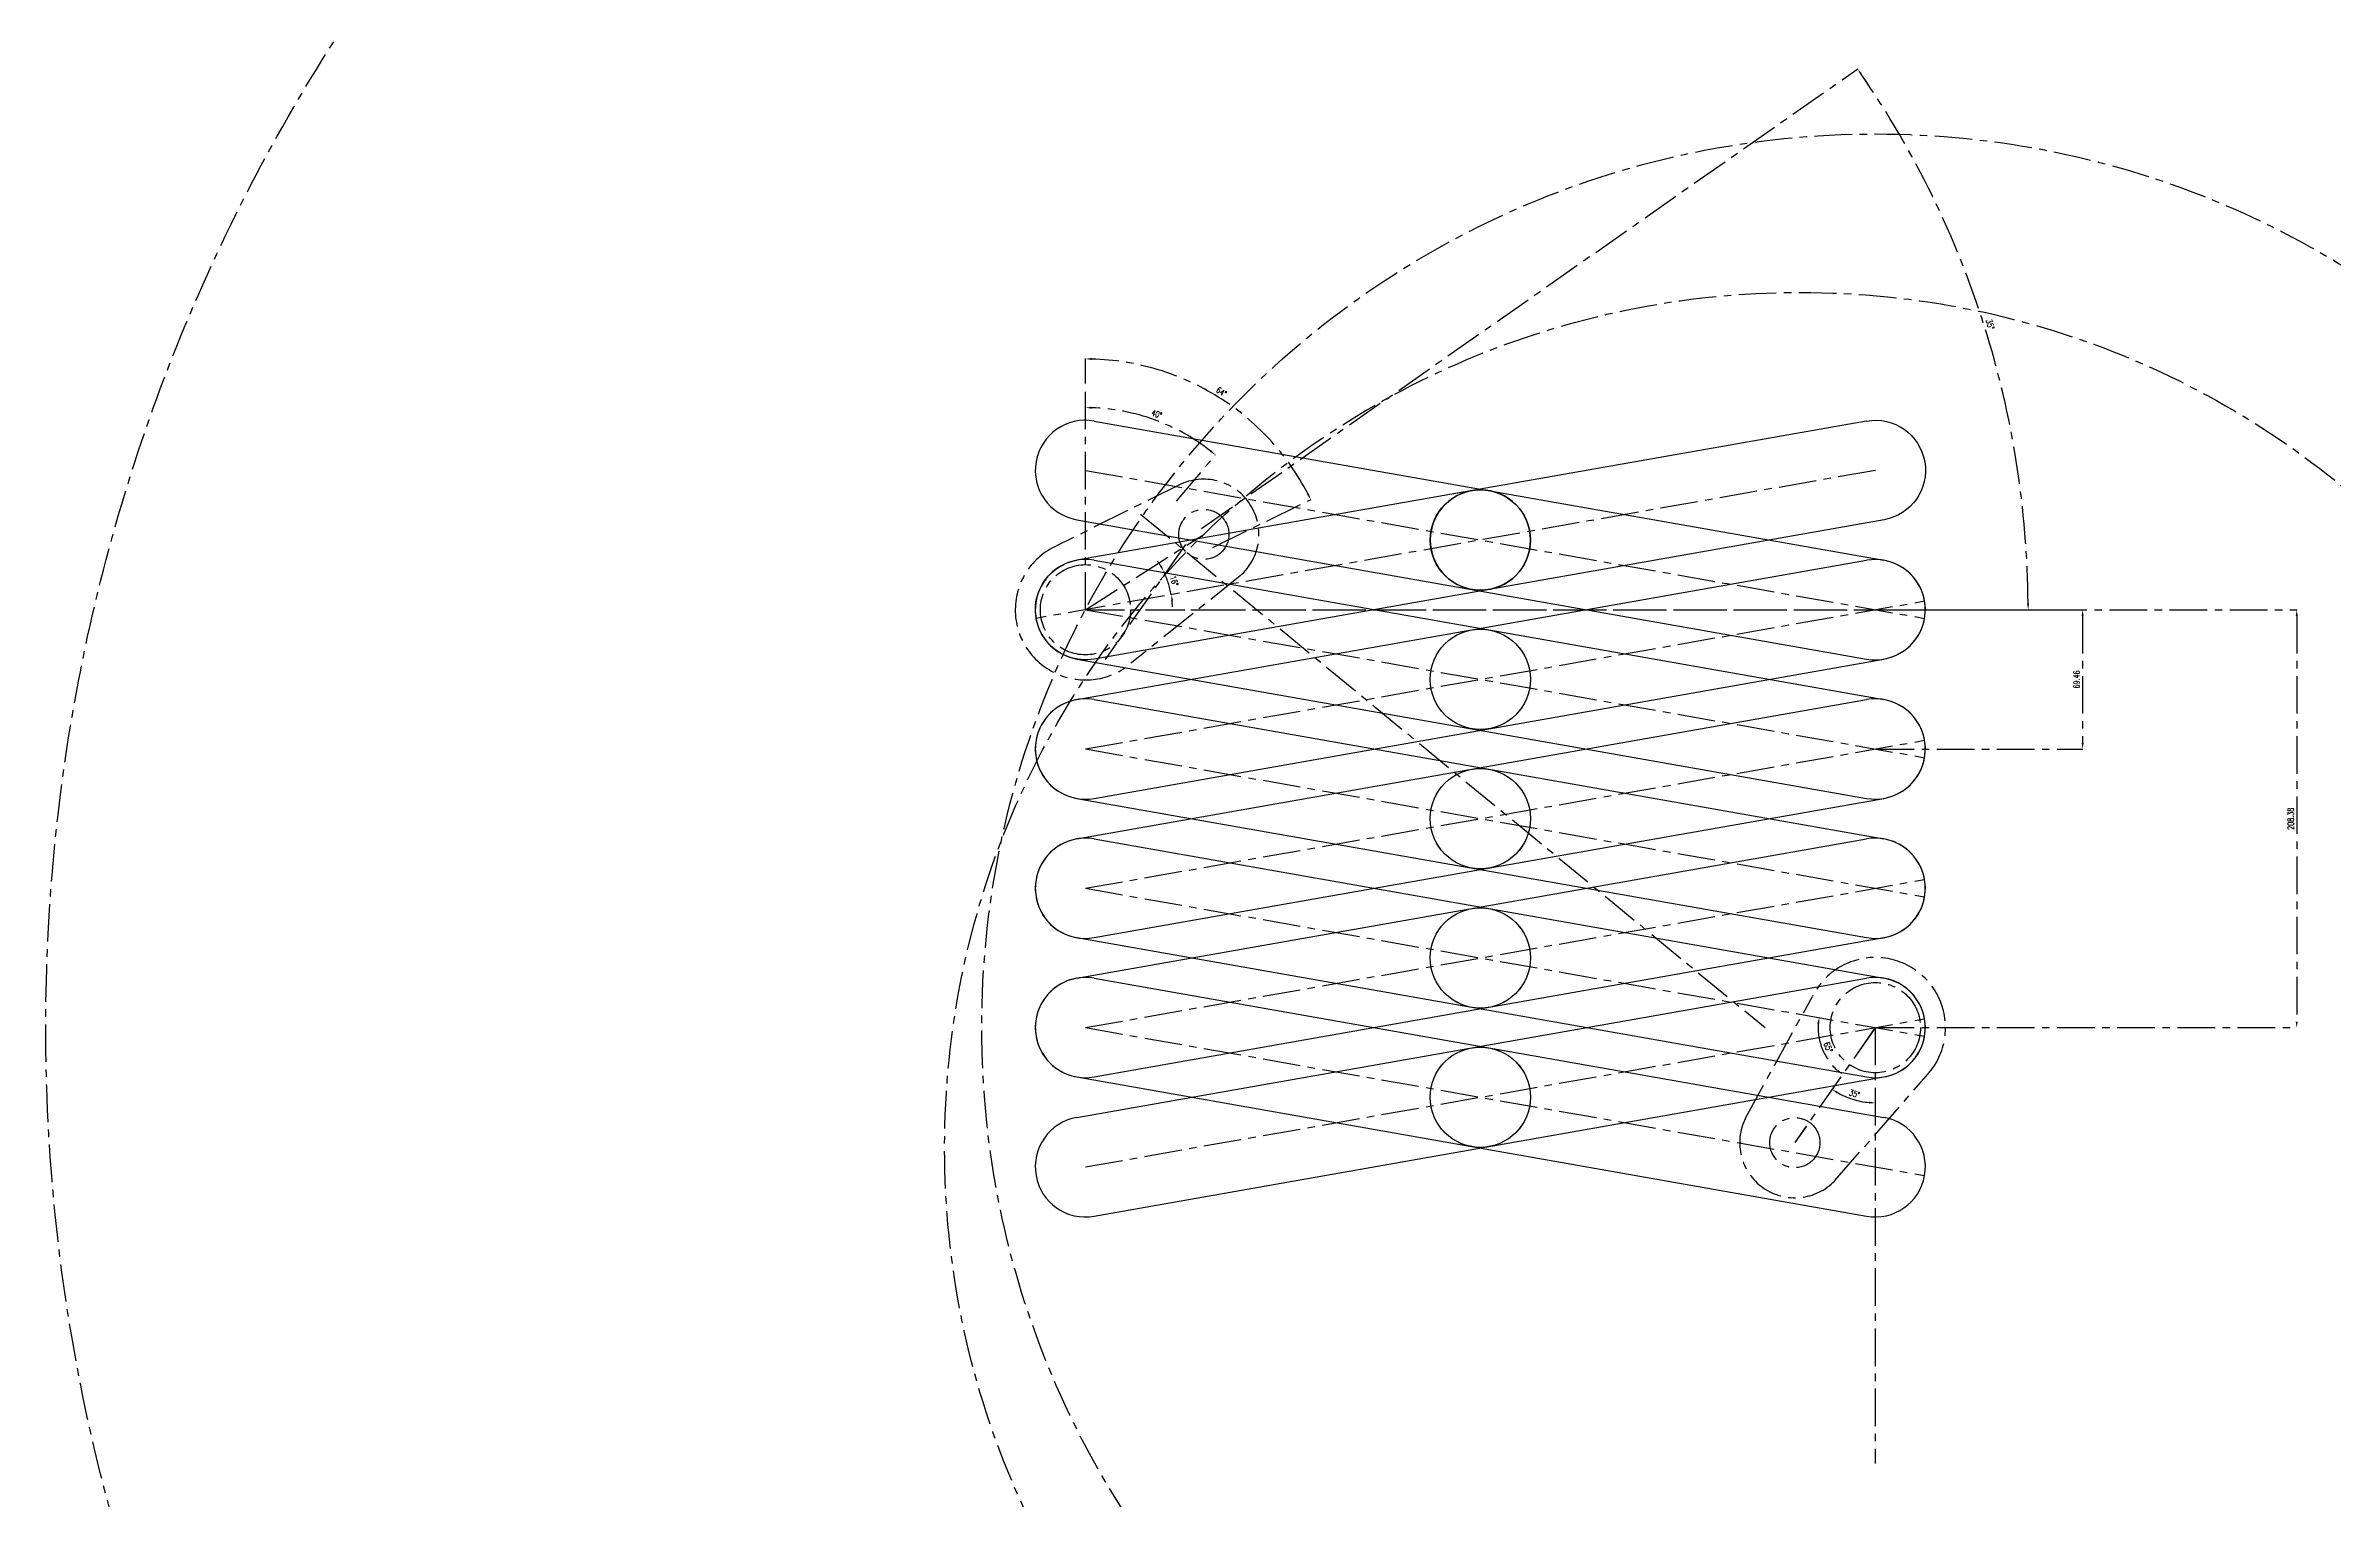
# Model space of a CAD drawing. Extents: x 2001 to 8872, y 8514 to 11880.
# Drawn here: x 5577 to 6718, y 10732 to 11457 of the extents above; entities that cross this region are included whole.
import ezdxf

# ---------------------------------------------------------------- set-up
doc = ezdxf.new("R2010")
doc.units = 0
doc.header["$LTSCALE"] = 15
doc.header["$MEASUREMENT"] = 0
doc.linetypes.add('CENTER', pattern=[2, 1.25, -0.25, 0.25, -0.25])
doc.styles.add('ROSWHS', font='romans', dxfattribs={"width": 0.7, "height": 3, "bigfont": 'whs'})
doc.dimstyles.new('ROSWHS', dxfattribs={"dimtxt": 3, "dimasz": 0.18, "dimexe": 0.18, "dimexo": 0.65, "dimgap": 1.5, "dimtad": 1, "dimdec": 4, "dimdsep": 46, "dimtxsty": 'ROSWHS', "dimcen": 0.09, "dimclrd": 2, "dimclre": 2, "dimadec": 0, "dimazin": 0, "dimtfac": 1, "dimtdec": 4, "dimtmove": 0, "dimatfit": 3, "dimfxl": 1, "dimtolj": 1, "dimtzin": 0, "dimarcsym": 0})

# ---------------------------------------------------------------- blocks, each defined once
blk = doc.blocks.new('dsfsdfs')
for p, q in [((911.9, 193.3), (1311.9, 193.3)), ((911.9, 143.3), (1311.9, 143.3))]:
    blk.add_line(p, q)
at = {"color": 1, "linetype": 'CENTER'}
blk.add_line((911.9, 168.3), (1336.9, 168.3), dxfattribs=at)
blk.add_circle((1111.9, 168.3), 25)
for centre, start, end in [((911.9, 168.3), 90, 270), ((1311.9, 168.3), 270, 90)]:
    blk.add_arc(centre, 25, start, end)
blk = doc.blocks.new('sadsadas')
at = {"color": 5, "linetype": 'CENTER'}
for p, q in [((5689.1, 343.2), (5757.9, 350.6)), ((5763.2, 316), (5693.2, 316)), ((5689.1, 288.8), (5757.9, 281.4))]:
    blk.add_line(p, q, dxfattribs=at)
for centre, radius in [((5763.2, 316), 22.5), ((5693.2, 316), 12.5)]:
    blk.add_circle(centre, radius, dxfattribs=at)
for centre, radius, start, end in [((5693.2, 316), 27.5, 98.6269, 261.3731), ((5763.2, 316), 35, 261.3731, 98.6269)]:
    blk.add_arc(centre, radius, start, end, dxfattribs=at)
blk = doc.blocks.new('*D411')
at = {"color": 2, "linetype": 'CENTER', "lineweight": -2, "transparency": 16777216}
for start, end in [(30.0176, 33.9745), (10, 26.0608), (2.0863, 6.0432)]:
    blk.add_arc((6095.5, 11175.5), 43.4, start, end, dxfattribs=at)
at = {"color": 2, "linetype": 'CENTER', "transparency": 16777216}
for points in [[(6133.5, 11197.5), (6132.7, 11197), (6134.5, 11194.6)], [(6138.2, 11180), (6139.2, 11180.2), (6138.3, 11183.1)]]:
    blk.add_solid(points, dxfattribs=at)
at = {"layer": 'Defpoints', "color": 0, "linetype": 'CENTER', "transparency": 16777216}
for p in [(6514, 11249.3), (6158.4, 11206.3), (6137.4, 11187), (6095.5, 11175.5), (6095.5, 11175.5)]:
    blk.add_point(p, dxfattribs=at)
at = {"color": 0, "linetype": 'CENTER', "transparency": 16777216, "insert": (6139.7, 11189.9), "char_height": 3, "attachment_point": 5, "rotation": 288.0304, "style": 'ROSWHS'}
blk.add_mtext('\\A1;16°', dxfattribs=at)
blk = doc.blocks.new('*D412')
at = {"color": 2, "linetype": 'CENTER', "lineweight": -2, "transparency": 16777216}
blk.add_arc((6489.4, 10967.2), 28.5, 176.0386, 228.9614, dxfattribs=at)
at = {"color": 2, "linetype": 'CENTER', "transparency": 16777216}
for points in [[(6460.5, 10969.2), (6461.5, 10969.1), (6461.4, 10972.1)], [(6471, 10946.1), (6470.4, 10945.3), (6473.1, 10943.8)]]:
    blk.add_solid(points, dxfattribs=at)
at = {"layer": 'Defpoints', "color": 0, "linetype": 'CENTER', "transparency": 16777216}
for p in [(6095.5, 11036.6), (6461.5, 10961.4), (6489.4, 10967.2), (6514, 10962.8), (6449.3, 10909.8)]:
    blk.add_point(p, dxfattribs=at)
at = {"color": 0, "linetype": 'CENTER', "transparency": 16777216, "insert": (6465.9, 10957.4), "char_height": 3, "attachment_point": 5, "rotation": 292.5, "style": 'ROSWHS'}
blk.add_mtext('\\A1;65°', dxfattribs=at)
blk = doc.blocks.new('*D413')
at = {"color": 2, "linetype": 'CENTER', "lineweight": -2, "transparency": 16777216}
blk.add_arc((6489.4, 10967.2), 37.5, 239.5818, 265.4182, dxfattribs=at)
at = {"color": 2, "linetype": 'CENTER', "transparency": 16777216}
for points in [[(6470.1, 10934.4), (6470.7, 10935.2), (6467.9, 10936.4)], [(6486.4, 10930.3), (6486.4, 10929.3), (6489.4, 10929.6)]]:
    blk.add_solid(points, dxfattribs=at)
at = {"layer": 'Defpoints', "color": 0, "linetype": 'CENTER', "transparency": 16777216}
for p in [(6489.4, 10967.2), (6489.4, 10967.2), (6474.5, 10932.7), (6449.3, 10909.8), (6489.4, 10749.8)]:
    blk.add_point(p, dxfattribs=at)
at = {"color": 0, "linetype": 'CENTER', "transparency": 16777216, "insert": (6479, 10934.2), "char_height": 3, "attachment_point": 5, "rotation": 342.5, "style": 'ROSWHS'}
blk.add_mtext('\\A1;35°', dxfattribs=at)
blk = doc.blocks.new('*D414')
at = {"color": 2, "linetype": 'CENTER', "lineweight": -2, "transparency": 16777216}
for p, q in [((6095.5, 11288.4), (6095.5, 11300.8)), ((6159, 11206.6), (6208, 11230.6))]:
    blk.add_line(p, q, dxfattribs=at)
blk.add_arc((6095.5, 11175.5), 125.1, 27.4353, 88.6255, dxfattribs=at)
at = {"color": 2, "linetype": 'CENTER', "transparency": 16777216}
for points in [[(6098.5, 11300.1), (6098.5, 11301.1), (6095.5, 11300.6)], [(6206.9, 11233.4), (6206, 11232.9), (6207.8, 11230.5)]]:
    blk.add_solid(points, dxfattribs=at)
at = {"layer": 'Defpoints', "color": 0, "linetype": 'CENTER', "transparency": 16777216}
for p in [(6095.5, 11287.7), (6180.2, 11267.6), (6158.4, 11206.3), (6095.5, 11175.5), (6095.5, 11175.5)]:
    blk.add_point(p, dxfattribs=at)
at = {"color": 0, "linetype": 'CENTER', "transparency": 16777216, "insert": (6163.3, 11284.2), "char_height": 3, "attachment_point": 5, "rotation": 328.0304, "style": 'ROSWHS'}
blk.add_mtext('\\A1;64°', dxfattribs=at)
blk = doc.blocks.new('*D415')
at = {"color": 2, "linetype": 'CENTER', "lineweight": -2, "transparency": 16777216}
blk.add_line((6140.9, 11229.7), (6160.4, 11252.9), dxfattribs=at)
blk.add_arc((6095.5, 11175.5), 100.8, 51.7051, 88.2949, dxfattribs=at)
at = {"color": 2, "linetype": 'CENTER', "transparency": 16777216}
for points in [[(6098.5, 11275.8), (6098.5, 11276.8), (6095.5, 11276.3)], [(6158.3, 11255), (6157.6, 11254.3), (6160.3, 11252.8)]]:
    blk.add_solid(points, dxfattribs=at)
at = {"layer": 'Defpoints', "color": 0, "linetype": 'CENTER', "transparency": 16777216}
for p in [(6095.5, 11287.7), (6140.7, 11265.6), (6140.5, 11229.2), (6095.5, 11175.5), (6095.5, 11175.5)]:
    blk.add_point(p, dxfattribs=at)
at = {"color": 0, "linetype": 'CENTER', "transparency": 16777216, "insert": (6131, 11273.1), "char_height": 3, "attachment_point": 5, "rotation": 340, "style": 'ROSWHS'}
blk.add_mtext('\\A1;40°', dxfattribs=at)
blk = doc.blocks.new('*D416')
at = {"color": 2, "linetype": 'CENTER', "lineweight": -2, "transparency": 16777216}
for p, q in [((6153.4, 11216.1), (6480.7, 11445.3)), ((6149.1, 11175.5), (6565.8, 11175.5))]:
    blk.add_line(p, q, dxfattribs=at)
blk.add_arc((6095.5, 11175.5), 470.1, 0.3656, 34.6344, dxfattribs=at)
at = {"color": 2, "linetype": 'CENTER', "transparency": 16777216}
for points in [[(6481.9, 11442.4), (6482.7, 11443), (6480.6, 11445.2)], [(6566.1, 11178.5), (6565.1, 11178.5), (6565.6, 11175.5)]]:
    blk.add_solid(points, dxfattribs=at)
at = {"layer": 'Defpoints', "color": 0, "linetype": 'CENTER', "transparency": 16777216}
for p in [(6555.9, 11270.6), (6152.8, 11215.7), (6095.5, 11175.5), (6095.5, 11175.5), (6148.4, 11175.5)]:
    blk.add_point(p, dxfattribs=at)
at = {"color": 0, "linetype": 'CENTER', "transparency": 16777216, "insert": (6546.7, 11317.8), "char_height": 3, "attachment_point": 5, "rotation": 287.5, "style": 'ROSWHS'}
blk.add_mtext('\\A1;35°', dxfattribs=at)
blk = doc.blocks.new('*D417')
at = {"color": 2, "linetype": 'CENTER', "lineweight": -2, "transparency": 16777216}
for p, q in [((6096.2, 11175.5), (6699.8, 11175.5)), ((6699.6, 11172.5), (6699.6, 10970.2)), ((6490.1, 10967.2), (6699.8, 10967.2))]:
    blk.add_line(p, q, dxfattribs=at)
at = {"color": 2, "linetype": 'CENTER', "transparency": 16777216}
for points in [[(6699.1, 11172.5), (6700.1, 11172.5), (6699.6, 11175.5)], [(6699.1, 10970.2), (6700.1, 10970.2), (6699.6, 10967.2)]]:
    blk.add_solid(points, dxfattribs=at)
at = {"layer": 'Defpoints', "color": 0, "linetype": 'CENTER', "transparency": 16777216}
for p in [(6095.5, 11175.5), (6489.4, 10967.2), (6699.6, 10967.2)]:
    blk.add_point(p, dxfattribs=at)
at = {"color": 0, "linetype": 'CENTER', "transparency": 16777216, "insert": (6696.6, 11071.3), "char_height": 3, "attachment_point": 5, "rotation": 90, "style": 'ROSWHS'}
blk.add_mtext('\\A1;208.38', dxfattribs=at)
blk = doc.blocks.new('*D418')
at = {"color": 2, "linetype": 'CENTER', "lineweight": -2, "transparency": 16777216}
for p, q in [((6490.1, 11175.5), (6593, 11175.5)), ((6592.8, 11172.5), (6592.8, 11109.1)), ((6490.1, 11106.1), (6593, 11106.1))]:
    blk.add_line(p, q, dxfattribs=at)
at = {"color": 2, "linetype": 'CENTER', "transparency": 16777216}
for points in [[(6592.3, 11172.5), (6593.3, 11172.5), (6592.8, 11175.5)], [(6592.3, 11109.1), (6593.3, 11109.1), (6592.8, 11106.1)]]:
    blk.add_solid(points, dxfattribs=at)
at = {"layer": 'Defpoints', "color": 0, "linetype": 'CENTER', "transparency": 16777216}
for p in [(6489.4, 11175.5), (6489.4, 11106.1), (6592.8, 11106.1)]:
    blk.add_point(p, dxfattribs=at)
at = {"color": 0, "linetype": 'CENTER', "transparency": 16777216, "insert": (6589.8, 11140.8), "char_height": 3, "attachment_point": 5, "rotation": 90, "style": 'ROSWHS'}
blk.add_mtext('\\A1;69.46', dxfattribs=at)

msp = doc.modelspace()

# ---------------------------------------------------------------- linework, layer by layer
at = {"color": 1, "linetype": 'CENTER'}
for p, q in [((6095.48443, 11175.53486), (6095.48443, 11287.68625)), ((6145.36368, 11208.05915), (6105.21332, 11150.71851)), ((6095.48443, 11175.53486), (6148.44852, 11175.53486)), ((6489.40753, 10967.15705), (6449.25718, 10909.81641)), ((6489.40753, 10967.15705), (6489.40753, 10749.75939))]:
    msp.add_line(p, q, dxfattribs=at)
at = {"color": 3, "linetype": 'CENTER'}
msp.add_line((6122.98443, 11223.16626), (6434.40753, 10967.15705), dxfattribs=at)
at = {"color": 1, "linetype": 'CENTER'}
for centre, radius in [((6489.40753, 10967.15705), 912.5), ((6489.40753, 10967.15705), 445.64192), ((6451.80061, 10907.20254), 426.58641)]:
    msp.add_circle(centre, radius, dxfattribs=at)

# ---------------------------------------------------------------- block references
for name, p, rotation in [('dsfsdfs', (5168.18512, 11237.64925), 349.9999999999999), ('sadsadas', (10786.3092, 14538.61248), 212.4999999999998), ('dsfsdfs', (5226.62021, 10782.01861), 9.999999999999998), ('dsfsdfs', (5168.18512, 11168.18998), 349.9999999999999), ('dsfsdfs', (5226.62021, 10712.55934), 9.999999999999998), ('dsfsdfs', (5168.18512, 11098.73071), 349.9999999999999), ('dsfsdfs', (5226.62021, 10643.10007), 9.999999999999998), ('dsfsdfs', (5168.18512, 11029.27143), 349.9999999999999), ('sadsadas', (3442.64463, 6064.97755), 55), ('dsfsdfs', (5226.62021, 10573.6408), 9.999999999999998), ('dsfsdfs', (5168.18512, 10959.81216), 349.9999999999999)]:
    msp.add_blockref(name, p, dxfattribs=dict(at, rotation=rotation))
at = {"color": 1, "linetype": 'CENTER', "xscale": -1, "rotation": 10.00000000000012}
msp.add_blockref('dsfsdfs', (7416.70684, 11237.64925), dxfattribs=at)

# ---------------------------------------------------------------- dimensions: what is measured, and where the dimension line sits
at = {"color": 1, "linetype": 'CENTER'}
for base, line1, line2, picture, middle in [((6555.87607, 11270.59809), ((6095.48443, 11175.53486), (6148.44852, 11175.53486)), ((6095.48443, 11175.53486), (6152.82508, 11215.68521)), '*D416', (6546.69143, 11317.79988)), ((6180.17648, 11267.55247), ((6095.48443, 11175.53486), (6158.36742, 11206.28758)), ((6095.48443, 11175.53486), (6095.48443, 11287.68625)), '*D414', (6163.28823, 11284.17182)), ((6140.72876, 11265.62373), ((6095.48443, 11175.53486), (6140.47957, 11229.15797)), ((6095.48443, 11175.53486), (6095.48443, 11287.68625)), '*D415', (6130.99022, 11273.0862)), ((6137.38298, 11187.03915), ((6095.48443, 11175.53486), (6514.02773, 11249.33534)), ((6095.48443, 11175.53486), (6158.36742, 11206.28758)), '*D411', (6139.65267, 11189.9119)), ((6461.51782, 10961.39829), ((6489.40753, 10967.15705), (6449.25718, 10909.81641)), ((6095.48443, 11036.61632), (6514.02773, 10962.81584)), '*D412', (6465.86888, 10957.40702)), ((6474.54447, 10932.7006), ((6489.40753, 10967.15705), (6489.40753, 10749.75939)), ((6489.40753, 10967.15705), (6449.25718, 10909.81641)), '*D413', (6479.02554, 10934.22957))]:
    dim = msp.add_angular_dim_2l(base=base, line1=line1, line2=line2, dimstyle='ROSWHS', override={"dimasz": 3, "dimexe": 0.2, "dimexo": 0.7, "dimrnd": 0.01, "dimcen": 0.1}, dxfattribs=at)
    dim.commit()
    dim.dimension.update_dxf_attribs({"geometry": picture, "text_midpoint": middle})
for base, p1, p2, picture, middle in [((6699.55589, 10967.15705), (6095.48443, 11175.53486), (6489.40753, 10967.15705), '*D417', (6696.55589, 11071.34596)), ((6592.7813, 11106.07559), (6489.40753, 11175.53486), (6489.40753, 11106.07559), '*D418', (6589.7813, 11140.80523))]:
    dim = msp.add_linear_dim(base=base, p1=p1, p2=p2, angle=90, dimstyle='ROSWHS', override={"dimasz": 3, "dimexe": 0.2, "dimexo": 0.7, "dimrnd": 0.01, "dimcen": 0.1}, dxfattribs=at)
    dim.commit()
    dim.dimension.update_dxf_attribs({"geometry": picture, "text_midpoint": middle})

doc.saveas('drawing.dxf')
